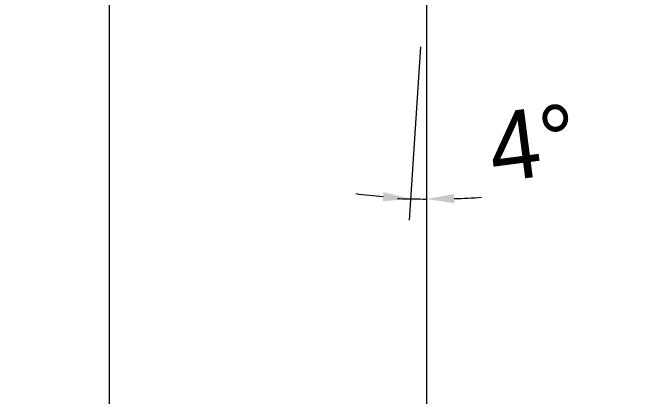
# Model space of a CAD drawing. Extents: x 0 to 1128, y 0 to 827.
# Drawn here: x 423.6 to 515.8, y 502.5 to 558.3 of the extents above; entities that cross this region are included whole.
import ezdxf

# ---------------------------------------------------------------- set-up
doc = ezdxf.new("R2010")
doc.units = 0
doc.header["$LTSCALE"] = 10
doc.header["$MEASUREMENT"] = 0
doc.header["$PDMODE"] = 3
doc.header["$PDSIZE"] = -10
doc.layers.get('0').update_dxf_attribs({"linetype": 'CONTINUOUS'})
doc.layers.get('DEFPOINTS').update_dxf_attribs({"linetype": 'CONTINUOUS'})
doc.styles.add('Daelim Dimension', font='')
doc.styles.get('Daelim Dimension').set_extended_font_data('나눔고딕')
doc.dimstyles.new('DEFAULT', dxfattribs={"dimscale": 2, "dimtxt": 2, "dimasz": 2, "dimexe": 0, "dimexo": 2, "dimgap": 1, "dimtad": 1, "dimdec": 0, "dimzin": 9, "dimdsep": 46, "dimtxsty": 'Daelim Dimension', "dimcen": 0.5, "dimclrd": 5, "dimclre": 5, "dimclrt": 256, "dimadec": 1, "dimazin": 0, "dimtfac": 1, "dimtdec": 0, "dimtix": 1, "dimtmove": 0, "dimatfit": 3, "dimfxl": 1, "dimtolj": 1, "dimtzin": 1, "dimlwd": 9, "dimlwe": 9, "dimarcsym": 0})

# ---------------------------------------------------------------- blocks, each defined once
blk = doc.blocks.new('*D1')
at = {"color": 5, "lineweight": 9, "ltscale": 0.5, "transparency": 16777216}
for p, q in [((483.822, 559.413), (483.822, 437.736)), ((487.822, 437.736), (716.293, 437.736)), ((720.293, 435.129), (720.293, 437.736))]:
    blk.add_line(p, q, dxfattribs=at)
at = {"color": 5, "ltscale": 0.5, "transparency": 16777216}
for points in [[(487.822, 438.403), (487.822, 437.07), (483.822, 437.736)], [(716.293, 438.403), (716.293, 437.07), (720.293, 437.736)]]:
    blk.add_solid(points, dxfattribs=at)
at = {"layer": 'DEFPOINTS', "color": 0, "ltscale": 0.5, "transparency": 16777216}
for p in [(483.822, 563.413), (720.293, 437.736), (720.293, 431.129)]:
    blk.add_point(p, dxfattribs=at)
at = {"color": 7, "ltscale": 0.5, "transparency": 16777216, "insert": (602.058, 445.437), "char_height": 10, "attachment_point": 5, "style": 'Daelim Dimension'}
blk.add_mtext('\\A1;236.5', dxfattribs=at)
blk = doc.blocks.new('*D3')
at = {"color": 5, "lineweight": 9, "ltscale": 0.5, "transparency": 16777216}
for p, q in [((479.822, 567.413), (437.655, 567.413)), ((437.655, 563.413), (437.655, 342.467)), ((689.62, 338.467), (437.655, 338.467))]:
    blk.add_line(p, q, dxfattribs=at)
at = {"color": 5, "ltscale": 0.5, "transparency": 16777216}
for points in [[(436.989, 563.413), (438.322, 563.413), (437.655, 567.413)], [(436.989, 342.467), (438.322, 342.467), (437.655, 338.467)]]:
    blk.add_solid(points, dxfattribs=at)
at = {"layer": 'DEFPOINTS', "color": 0, "ltscale": 0.5, "transparency": 16777216}
for p in [(483.822, 567.413), (437.655, 338.467), (693.62, 338.467)]:
    blk.add_point(p, dxfattribs=at)
at = {"color": 7, "ltscale": 0.5, "transparency": 16777216, "insert": (430.212, 452.94), "char_height": 10, "attachment_point": 5, "rotation": 90, "style": 'Daelim Dimension'}
blk.add_mtext('\\A1;229', dxfattribs=at)

msp = doc.modelspace()

# ---------------------------------------------------------------- linework, layer by layer
at = {"color": 5, "lineweight": 9, "ltscale": 0.5}
for p, q in [((483.822, 555.505), (483.822, 527.904)), ((482.907, 553.265), (481.279, 528.088))]:
    msp.add_line(p, q, dxfattribs=at)
for centre, start, end in [((489.686, 658.094), 262.69764, 264.49793), ((483.822, 658.337), 268.10207, 268.19793), ((483.822, 658.337), 268.19971, 270), ((483.822, 658.337), 271.80207, 273.60236)]:
    msp.add_arc(centre, 127.183, start, end, dxfattribs=at)
at = {"color": 5, "ltscale": 0.5}
for points in [[(477.545, 532.161), (477.438, 530.832), (481.479, 531.176)], [(487.832, 530.551), (487.811, 531.884), (483.822, 531.154)]]:
    msp.add_solid(points, dxfattribs=at)

# ---------------------------------------------------------------- texts
at = {"color": 7, "ltscale": 0.5, "insert": (499.24, 539.353), "char_height": 10, "attachment_point": 5, "rotation": 7.38304, "style": 'Daelim Dimension'}
msp.add_mtext('\\A1;4°', dxfattribs=at)

# ---------------------------------------------------------------- dimensions: what is measured, and where the dimension line sits
at = {"color": 5, "ltscale": 0.5}
dim = msp.add_linear_dim(base=(437.655, 338.467), p1=(483.822, 567.413), p2=(693.62, 338.467), angle=90, dimstyle='DEFAULT', override={"dimtxt": 5, "dimdec": 0, "dimclrd": 5, "dimclre": 5, "dimclrt": 7}, dxfattribs=at)
dim.commit()
dim.dimension.update_dxf_attribs({"geometry": '*D3', "text_midpoint": (437.655, 452.94), "dimtype": 128})
dim = msp.add_linear_dim(base=(720.293, 437.736), p1=(483.822, 563.413), p2=(720.293, 431.129), text='<>.5', dimstyle='DEFAULT', override={"dimtxt": 5, "dimdec": 0, "dimclrd": 5, "dimclre": 5, "dimclrt": 7}, dxfattribs=at)
dim.commit()
dim.dimension.update_dxf_attribs({"geometry": '*D1', "text_midpoint": (602.058, 437.736), "dimtype": 128})

doc.saveas('drawing.dxf')
